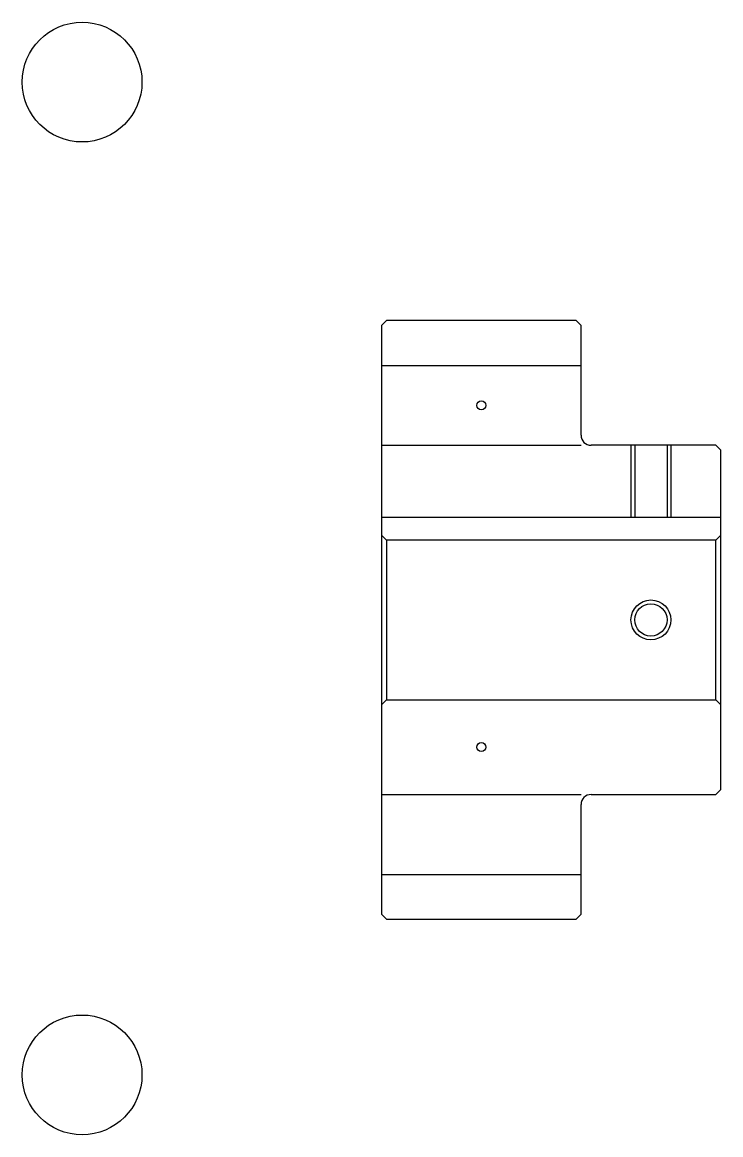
# Model space of a CAD drawing. Header units: metres. Extents: x 86 to 308, y 71 to 182.
# Drawn here: x 85.5 to 155.5, y 70.7 to 182.1 of the extents above.
import ezdxf

# ---------------------------------------------------------------- set-up
doc = ezdxf.new("R2010")
doc.units = ezdxf.units.M

msp = doc.modelspace()

# ---------------------------------------------------------------- linework, layer by layer
at = {"color": 4}
for p, q in [((121.5, 147.75), (141.5, 147.75)), ((121.5, 139.75), (141.5, 139.75)), ((121.5, 132.550003), (155.5, 132.550003)), ((155, 130.25), (155.5, 130.75)), ((122, 130.25), (122, 114.25)), ((155, 114.25), (155.5, 113.75)), ((121.5, 104.75), (141.5, 104.75)), ((121.5, 96.75), (141.5, 96.75))]:
    msp.add_line(p, q, dxfattribs=at)
for points in [[(141.5, 140.75), (141.5, 151.75), (141, 152.25), (122, 152.25), (121.5, 151.75), (121.5, 113.75)], [(142.5, 104.75), (155, 104.75), (155.5, 105.25), (155.5, 139.25), (155, 139.75), (142.5, 139.75)], [(146.5, 139.75), (146.5, 132.550003)], [(146.880005, 139.75), (146.880005, 132.550003)], [(150.119995, 139.75), (150.119995, 132.550003)], [(150.5, 139.75), (150.5, 132.550003)], [(121.5, 113.75), (122, 114.25), (155, 114.25), (155, 130.25), (122, 130.25), (121.5, 130.75)], [(121.5, 113.75), (121.5, 92.75), (122, 92.25), (141, 92.25), (141.5, 92.75), (141.5, 103.75)]]:
    msp.add_lwpolyline(points, dxfattribs=at)
at = {"color": 5}
for centre, radius in [((91.5, 176.149994), 6), ((131.5, 143.75), 0.45), ((131.5, 109.5), 0.45), ((91.5, 76.650002), 6)]:
    msp.add_circle(centre, radius, dxfattribs=at)
at = {"color": 7}
msp.add_circle((148.5, 122.25), 2, dxfattribs=at)
at = {"color": 4}
msp.add_circle((148.5, 122.25), 1.62, dxfattribs=at)
for centre, start, end in [((142.5, 140.75), 180, 270), ((142.5, 103.75), 90, 180)]:
    msp.add_arc(centre, 1, start, end, dxfattribs=at)

doc.saveas('drawing.dxf')
